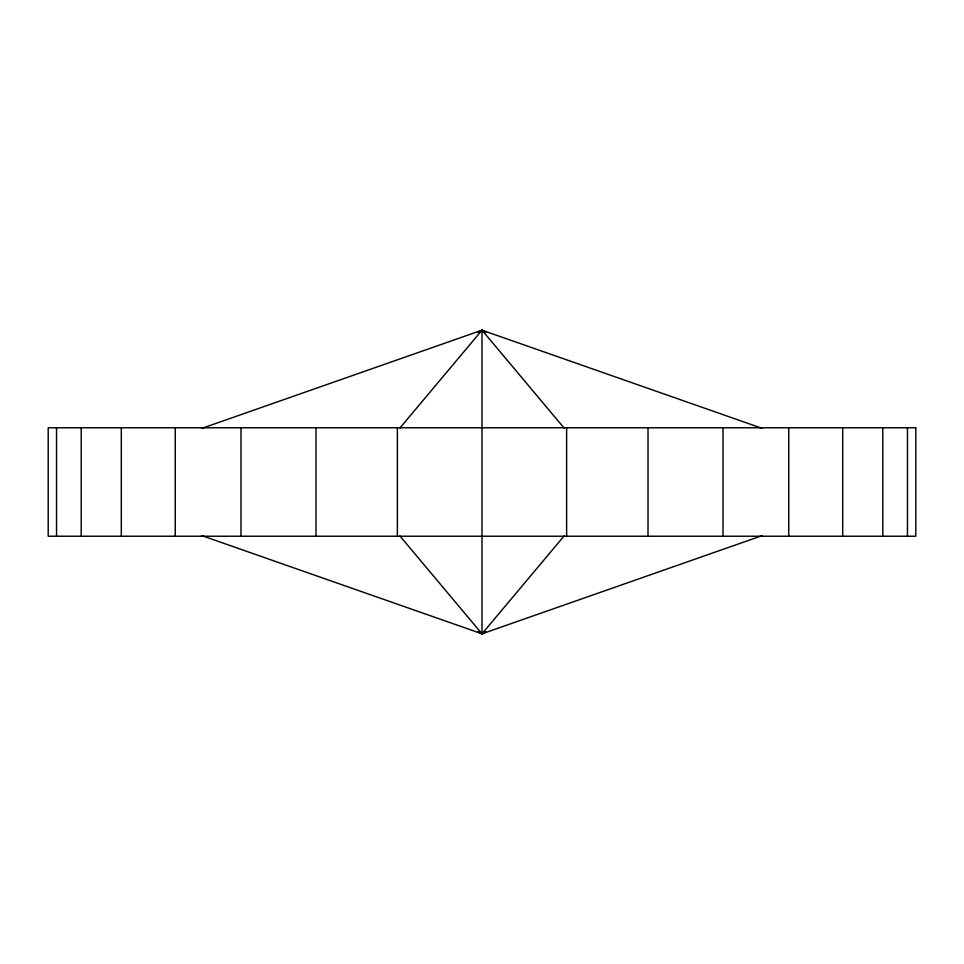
<?xml version="1.0" encoding="UTF-8"?>
<svg xmlns="http://www.w3.org/2000/svg" width="964" height="964" viewBox="0 0 964 964"><rect width="100%" height="100%" fill="white"/><g stroke="black" fill="none" stroke-linecap="round" stroke-linejoin="round"><path stroke-width="1.45" d="M399.988 427.944L482 330.17L762.307 428.414M201.693 535.586L482 633.83L564.012 536.056M479.59 331.941L482 330.17L485.904 332.387M478.096 631.613L482 633.83L484.41 632.059M478.096 332.387L482 330.17L484.41 331.941M479.59 632.059L482 633.83L485.904 631.613M201.693 428.414L482 330.17L564.012 427.944M399.988 536.056L482 633.83L762.307 535.586M907.461 427.775L907.461 536.225M882.783 427.775L882.783 536.225M842.693 427.775L842.693 536.225M788.745 427.775L788.745 536.225M723.012 427.775L723.012 536.225M648.013 427.775L648.013 536.225M566.627 427.775L566.627 536.225M482 330.17L482 633.83M397.373 427.775L397.373 536.225M315.987 427.775L315.987 536.225M240.988 427.775L240.988 536.225M175.255 427.775L175.255 536.225M121.307 427.775L121.307 536.225M81.217 427.775L81.217 536.225M56.539 427.775L56.539 536.225M915.8 427.775L48.2 427.775L48.2 536.225L915.8 536.225L915.8 427.775"/></g></svg>
